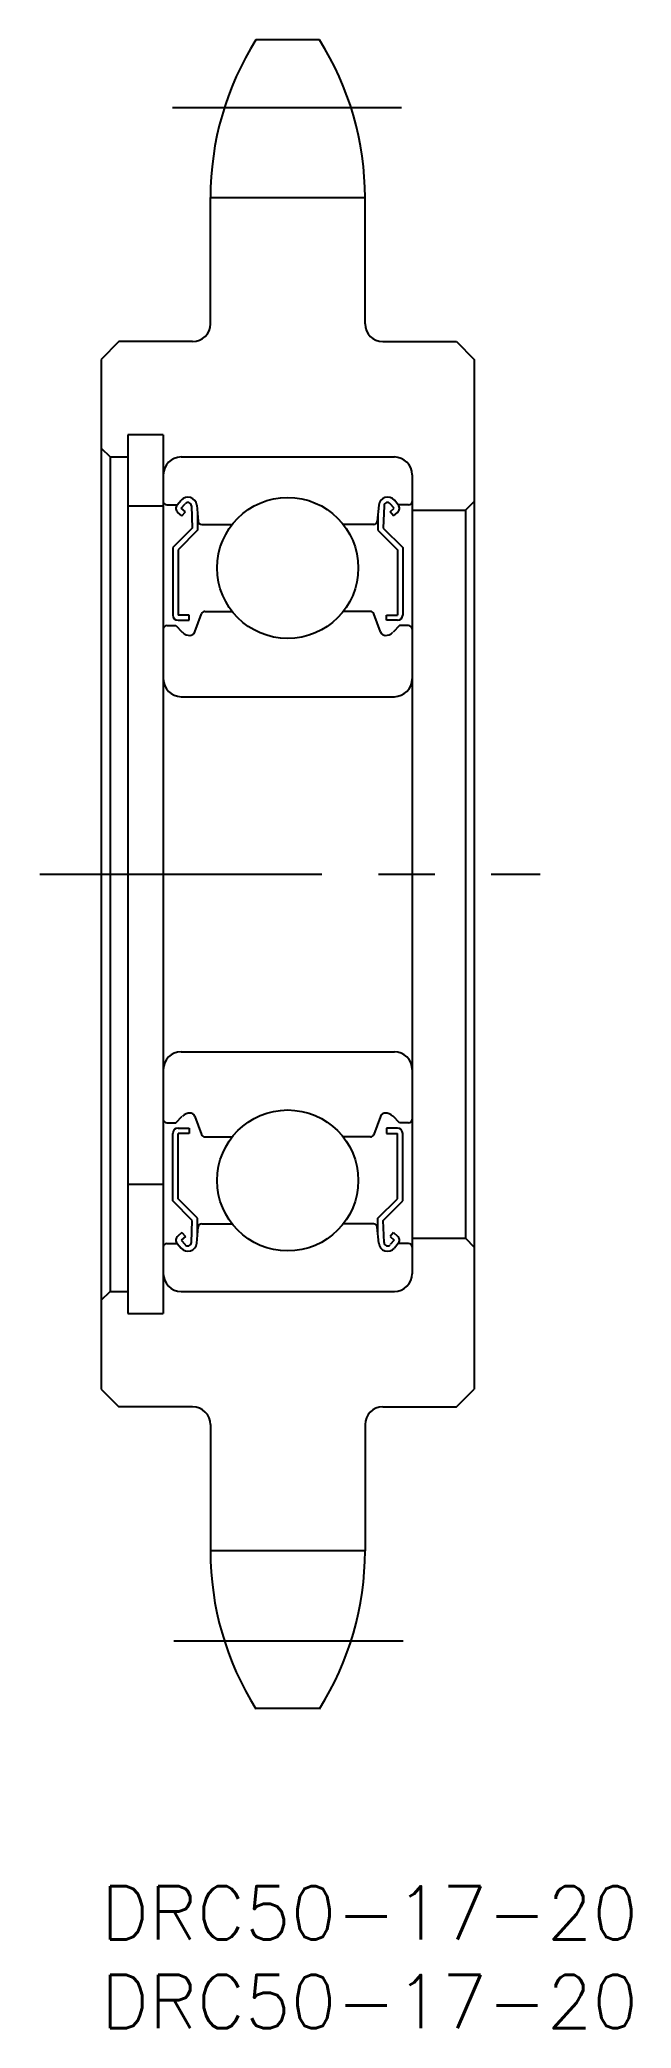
# Model space of a CAD drawing. Extents: x -3 to 30, y -8 to 104.
import ezdxf

# ---------------------------------------------------------------- set-up
doc = ezdxf.new("R2010")
doc.units = 0
doc.header["$LTSCALE"] = 0.5
doc.linetypes.add('CENTER', pattern=[50.8, 31.75, -6.35, 6.35, -6.35])
doc.layers.get('0').update_dxf_attribs({"linetype": 'CONTINUOUS'})
doc.layers.add('CENTER', color=1, linetype='CENTER')
doc.styles.get("Standard").update_dxf_attribs({"font": 'txt.shx', "height": 3, "bigfont": 'bigfont.shx'})

# ---------------------------------------------------------------- blocks, each defined once
blk = doc.blocks.new('*U3')
at = {"color": 7, "linetype": 'CONTINUOUS'}
blk.add_text('DRC50-17-20', height=3, dxfattribs=at).set_placement((0, -3))
blk = doc.blocks.new('*U4')
at = {"color": 7, "linetype": 'CONTINUOUS'}
blk.add_text('DRC50-17-20', height=3, dxfattribs=at).set_placement((0, -8))

msp = doc.modelspace()

# ---------------------------------------------------------------- linework, layer by layer
at = {"color": 7, "linetype": 'CONTINUOUS'}
for p, q in [((12.29, 104), (8.71, 104)), ((6.15, 88), (6.15, 95.11)), ((6.15, 95.11), (14.85, 95.11)), ((14.85, 88), (14.85, 95.11)), ((1, 87), (0, 86)), ((5.15, 87), (1, 87)), ((15.85, 87), (20, 87)), ((20, 87), (21, 86)), ((0, 86), (0, 28)), ((21, 86), (21, 28)), ((0, 81), (0.5, 80.5)), ((1.5, 81.75), (1.5, 32.25)), ((3.5, 81.75), (1.5, 81.75)), ((3.5, 81.75), (3.5, 32.25)), ((0.5, 80.5), (0.5, 33.5)), ((0.5, 80.5), (1.5, 80.5)), ((4.5, 80.5), (16.5, 80.5)), ((17.5, 79.5), (17.5, 34.5)), ((1.5, 77.75), (3.5, 77.75)), ((3.7, 77.8), (4.28, 77.8)), ((4.28, 77.8), (4.5, 78.06)), ((4.55, 77.18), (4.32, 77.38)), ((4.51, 77.61), (4.73, 77.86)), ((4.74, 77.41), (4.51, 77.61)), ((4.55, 77.18), (4.74, 77.41)), ((5.08, 77.74), (5.13, 76.5)), ((5.38, 77.78), (5.46, 76.88)), ((15.62, 77.78), (15.54, 76.88)), ((15.92, 77.74), (15.87, 76.5)), ((16.26, 77.41), (16.49, 77.61)), ((16.45, 77.18), (16.26, 77.41)), ((16.49, 77.61), (16.27, 77.86)), ((16.45, 77.18), (16.68, 77.38)), ((16.72, 77.8), (16.5, 78.06)), ((17.3, 77.8), (16.72, 77.8)), ((17.5, 77.5), (20.5, 77.5)), ((20.5, 77.5), (21, 78)), ((20.5, 77.5), (20.5, 36.5)), ((5.13, 76.5), (4.03, 75.4)), ((5.43, 76.38), (4.33, 75.28)), ((5.43, 77.23), (5.43, 76.38)), ((5.66, 76.7), (7.38, 76.7)), ((15.34, 76.7), (13.62, 76.7)), ((15.57, 77.23), (15.57, 76.38)), ((15.57, 76.38), (16.67, 75.28)), ((15.87, 76.5), (16.97, 75.4)), ((4.03, 75.4), (4.03, 71.6)), ((4.33, 75.28), (4.33, 71.6)), ((16.67, 75.28), (16.67, 71.6)), ((16.97, 75.4), (16.97, 71.6)), ((5.84, 71.8), (7.38, 71.8)), ((15.16, 71.8), (13.62, 71.8)), ((3.7, 71), (4.2, 71)), ((4.2, 71), (4.57, 70.63)), ((4.95, 71.6), (4.33, 71.6)), ((4.33, 71.3), (4.95, 71.3)), ((4.95, 71.3), (4.95, 71.6)), ((5.28, 70.65), (5.65, 71.67)), ((15.72, 70.65), (15.35, 71.67)), ((16.05, 71.6), (16.67, 71.6)), ((16.05, 71.3), (16.05, 71.6)), ((16.67, 71.3), (16.05, 71.3)), ((16.8, 71), (16.43, 70.63)), ((17.3, 71), (16.8, 71)), ((4.5, 67), (16.5, 67)), ((4.5, 47), (16.5, 47)), ((3.7, 43), (4.2, 43)), ((4.2, 43), (4.57, 43.37)), ((4.33, 42.7), (4.95, 42.7)), ((4.95, 42.7), (4.95, 42.4)), ((5.28, 43.35), (5.65, 42.33)), ((15.72, 43.35), (15.35, 42.33)), ((16.05, 42.7), (16.05, 42.4)), ((16.67, 42.7), (16.05, 42.7)), ((16.8, 43), (16.43, 43.37)), ((17.3, 43), (16.8, 43)), ((4.03, 38.6), (4.03, 42.4)), ((4.33, 38.72), (4.33, 42.4)), ((4.95, 42.4), (4.33, 42.4)), ((5.84, 42.2), (7.38, 42.2)), ((15.16, 42.2), (13.62, 42.2)), ((16.05, 42.4), (16.67, 42.4)), ((16.67, 38.72), (16.67, 42.4)), ((16.97, 38.6), (16.97, 42.4)), ((1.5, 39.55), (3.5, 39.55)), ((5.13, 37.5), (4.03, 38.6)), ((5.43, 37.62), (4.33, 38.72)), ((15.57, 37.62), (16.67, 38.72)), ((15.87, 37.5), (16.97, 38.6)), ((5.08, 36.26), (5.13, 37.5)), ((5.38, 36.22), (5.46, 37.12)), ((5.43, 36.77), (5.43, 37.62)), ((5.66, 37.3), (7.38, 37.3)), ((15.34, 37.3), (13.62, 37.3)), ((15.62, 36.22), (15.54, 37.12)), ((15.57, 36.77), (15.57, 37.62)), ((15.92, 36.26), (15.87, 37.5)), ((3.7, 36.2), (4.28, 36.2)), ((4.28, 36.2), (4.5, 35.94)), ((4.55, 36.82), (4.32, 36.62)), ((4.74, 36.59), (4.51, 36.39)), ((4.51, 36.39), (4.73, 36.14)), ((4.55, 36.82), (4.74, 36.59)), ((16.45, 36.82), (16.26, 36.59)), ((16.26, 36.59), (16.49, 36.39)), ((16.49, 36.39), (16.27, 36.14)), ((16.45, 36.82), (16.68, 36.62)), ((16.72, 36.2), (16.5, 35.94)), ((17.3, 36.2), (16.72, 36.2)), ((17.5, 36.5), (20.5, 36.5)), ((20.5, 36.5), (21, 36)), ((0, 33), (0.5, 33.5)), ((0.5, 33.5), (1.5, 33.5)), ((4.5, 33.5), (16.5, 33.5)), ((7.8, 33.5), (7.8, 33.5)), ((10.5, 33.5), (10.5, 33.5)), ((1.5, 32.25), (3.5, 32.25)), ((0, 28), (1, 27)), ((5.15, 27), (1, 27)), ((15.85, 27), (20, 27)), ((20, 27), (21, 28)), ((6.15, 26), (6.15, 18.88)), ((14.85, 26), (14.85, 18.88)), ((14.85, 18.89), (6.15, 18.89)), ((12.29, 10), (8.71, 10))]:
    msp.add_line(p, q, dxfattribs=at)
for centre in [(10.5, 74.25), (10.5, 39.75)]:
    msp.add_circle(centre, 3.97, dxfattribs=at)
for centre, radius, start, end in [((22.83, 95.11), 16.68, 147.8137, 180), ((-1.83, 95.11), 16.68, 0, 32.1863), ((5.15, 88), 1, 270, 0), ((15.85, 88), 1, 180, 270), ((4.5, 79.5), 1, 90, 180), ((16.5, 79.5), 1, 0, 90), ((3.7, 78), 0.2, 180, 270), ((4.51, 77.61), 0.3, 139.9098, 229.9963), ((4.88, 77.74), 0.5, 4.987, 139.9098), ((4.88, 77.74), 0.2, 2.3754, 139.9922), ((16.12, 77.74), 0.5, 40.0902, 175.013), ((16.12, 77.74), 0.2, 40.0078, 177.6246), ((16.49, 77.61), 0.3, 310.0037, 40.0902), ((17.3, 78), 0.2, 270, 0), ((5.66, 76.9), 0.2, 184.987, 270), ((15.34, 76.9), 0.2, 270, 355.013), ((5.84, 71.6), 0.2, 90, 160.0299), ((15.16, 71.6), 0.2, 19.9701, 90), ((3.7, 70.8), 0.2, 90, 180), ((4.33, 71.6), 0.3, 180, 270), ((5, 71.05), 0.6, 225, 272.8048), ((5, 70.75), 0.3, 265.5374, 340.0299), ((16, 70.75), 0.3, 199.9701, 274.4626), ((16, 71.05), 0.6, 267.1952, 315), ((16.67, 71.6), 0.3, 270, 0), ((17.3, 70.8), 0.2, 0, 90), ((4.5, 68), 1, 180, 270), ((16.5, 68), 1, 270, 0), ((4.5, 46), 1, 90, 180), ((16.5, 46), 1, 0, 90), ((3.7, 43.2), 0.2, 180, 270), ((4.33, 42.4), 0.3, 90, 180), ((5, 42.95), 0.6, 87.1952, 135), ((5, 43.25), 0.3, 19.9701, 94.4626), ((16, 43.25), 0.3, 85.5374, 160.0299), ((16, 42.95), 0.6, 45, 92.8048), ((16.67, 42.4), 0.3, 0, 90), ((17.3, 43.2), 0.2, 270, 0), ((5.84, 42.4), 0.2, 199.9701, 270), ((15.16, 42.4), 0.2, 270, 340.0299), ((5.66, 37.1), 0.2, 90, 175.013), ((15.34, 37.1), 0.2, 4.987, 90), ((3.7, 36), 0.2, 90, 180), ((4.51, 36.39), 0.3, 130.0037, 220.0902), ((4.88, 36.26), 0.5, 220.0902, 355.013), ((4.88, 36.26), 0.2, 220.0078, 357.6246), ((16.12, 36.26), 0.5, 184.987, 319.9098), ((16.12, 36.26), 0.2, 182.3754, 319.9922), ((16.49, 36.39), 0.3, 319.9098, 49.9963), ((17.3, 36), 0.2, 0, 90), ((4.5, 34.5), 1, 180, 270), ((16.5, 34.5), 1, 270, 0), ((5.15, 26), 1, 0, 90), ((15.85, 26), 1, 90, 180), ((22.83, 18.88), 16.68, 180, 212.1863), ((-1.83, 18.88), 16.68, 327.8137, 0)]:
    msp.add_arc(centre, radius, start, end, dxfattribs=at)
at = {"layer": 'CENTER', "color": 1, "linetype": 'CENTER'}
for p, q in [((4.01, 100.19), (16.91, 100.19)), ((-3.45, 57), (24.7, 57)), ((16.99, 13.8), (4.1, 13.8))]:
    msp.add_line(p, q, dxfattribs=at)

# ---------------------------------------------------------------- block references
at = {"color": 7, "linetype": 'CONTINUOUS'}
for name in ['*U3', '*U4']:
    msp.add_blockref(name, (0, 0), dxfattribs=at)

doc.saveas('drawing.dxf')
